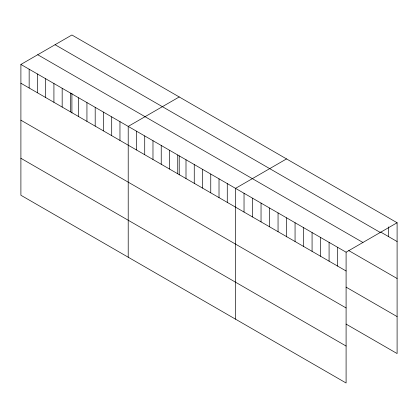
<?xml version="1.0" encoding="UTF-8"?>
<svg xmlns="http://www.w3.org/2000/svg" width="418" height="418" viewBox="0 0 418 418"><rect width="100%" height="100%" fill="white"/><g stroke="black" fill="none" stroke-linecap="round" stroke-linejoin="round"><path stroke-width="0.63" d="M20.9 64.45L346.094 252.195L346.094 383.003L20.9 195.253L20.9 64.45L71.906 34.997L397.1 222.747L397.1 353.55L346.067 324.091M179.223 96.955L128.211 126.403L128.211 257.211M286.534 158.913L235.527 188.361L235.527 319.169M346.094 252.195L397.1 222.747M380.62 232.021L397.1 241.536M55.077 44.716L380.265 232.465M37.735 54.732L362.923 242.477M348.727 250.575L397.1 278.503M20.9 83.234L346.094 270.984M346.067 287.124L397.1 316.588M20.9 120.201L346.094 307.951M20.9 158.286L346.094 346.036M388.594 226.906L388.594 236.625M337.587 247.284L337.587 266.073M329.081 242.377L329.081 261.161M320.575 237.466L320.575 256.255M312.074 232.554L312.074 251.343M303.567 227.643L303.567 246.432M295.061 222.731L295.061 241.52M286.555 217.825L286.534 236.881M278.054 212.914L278.054 231.703M269.547 208.002L269.547 226.791M261.041 203.091L261.041 221.88M252.535 198.184L252.535 216.968M244.034 193.273L244.034 212.062M227.272 183.596L227.272 202.385M219.016 178.831L219.016 197.62M210.761 174.066L210.761 192.855M202.505 169.3L202.505 188.084M194.255 164.53L194.255 183.319M186 159.765L186 178.554M179.223 155.883L179.223 174.928M177.744 155L177.744 173.789M169.489 150.234L169.489 169.024M161.233 145.469L161.233 164.258M152.978 140.704L152.978 159.493M144.722 135.939L144.722 154.723M136.467 131.168L136.467 149.957M119.961 121.638L119.961 140.427M111.705 116.873L111.705 135.662M103.45 112.108L103.45 130.897M95.194 107.342L95.194 126.131M86.939 102.577L86.939 121.361M78.683 97.807L78.683 116.596M71.906 93.292L71.906 112.97M70.428 93.042L70.428 111.831M62.172 88.276L62.172 107.065M53.922 83.511L53.922 102.3M45.666 78.746L45.666 97.535M37.411 73.981L37.411 92.77M29.155 69.216L29.155 88.005"/></g></svg>
